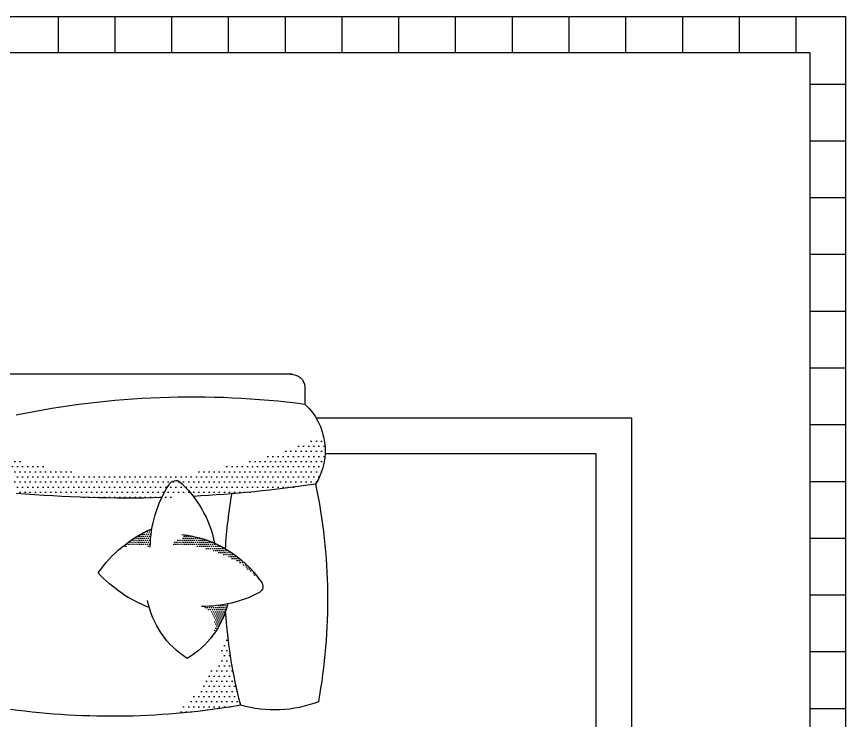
# Model space of a CAD drawing. Extents: x 3694 to 117786, y 20013 to 108631.
# Drawn here: x 69892 to 72210, y 32352 to 34321 of the extents above; entities that cross this region are included whole.
import ezdxf

# ---------------------------------------------------------------- set-up
doc = ezdxf.new("R2010")
doc.units = 0
doc.header["$LTSCALE"] = 1000
doc.header["$MEASUREMENT"] = 0
doc.layers.add('家具', color=253, linetype='Continuous')
doc.layers.add('铺地', color=251, linetype='Continuous')
pattern_1 = [(1.852845507273498e-09, (-3886.014392259298, 13831.25925594252), (7.143749999260757, 14.28750000244873), [0, -14.28749999944557])]
pattern_2 = [(1.852845507273498e-09, (-3886.014392259298, 13831.25925594252), (2.857499999704303, 5.71500000097949), [0, -5.714999999778229])]

msp = doc.modelspace()

# ---------------------------------------------------------------- hatches: boundary and pattern name
at = {"layer": '家具'}
h = msp.add_hatch(dxfattribs=at)
h.set_pattern_fill('DOTS', color=8, scale=254, angle=179.9999999981472, style=0)
h.set_pattern_definition(pattern_1)
edge = h.paths.add_edge_path()
edge.add_ellipse((70280.11347258494, 33099.66802780482), major_axis=(0.3660049677162356, 404.0861458470956), ratio=0.9999999998060043, start_angle=91.92576053741925, end_angle=106.1797493817406)
edge.add_ellipse((70200.05032699852, 36527.89666030165), major_axis=(0.2177885189696538, 3553.858622675722), ratio=0.9999999998063721, start_angle=175.0297145646714, end_angle=188.552332481188)
edge.add_ellipse((70577.43017507551, 33106.93586196949), major_axis=(-0.0004832998723276816, 177.4806816666149), ratio=0.999999999806087, start_angle=238.2422197508623, end_angle=284.9769869199904)
edge.add_ellipse((70224.99737659848, 34271.32105790843), major_axis=(0.04072903134783546, 1235.126602957599), ratio=0.9999999998059932, start_angle=163.6005992168994, end_angle=205.0990356900755, ccw=False)
h = msp.add_hatch(dxfattribs=at)
h.set_pattern_fill('DOTS', color=8, scale=101.6, angle=179.9999999981472, style=0)
h.set_pattern_definition(pattern_2)
edge = h.paths.add_edge_path()
edge.add_ellipse((70601.32676701082, 32831.33208929327), major_axis=(-0.04013199536057702, 335.6775954180816), ratio=0.9999999998055286, start_angle=80.17963227842336, end_angle=88.9586853593174)
edge.add_ellipse((70230.4148145298, 32730.04023960015), major_axis=(0.01367719788469767, 113.0035172913718), ratio=0.999999999805772, start_angle=-18.18992705902556, end_angle=26.98712622045634)
edge.add_ellipse((70413.49317665384, 32561.30642172641), major_axis=(-1.257261945272367, 357.0904136263092), ratio=0.999999999805787, start_angle=383.39312133778003, end_angle=400.8136289883794, ccw=False)
h = msp.add_hatch(dxfattribs=at)
h.set_pattern_fill('DOTS', color=8, scale=101.6, angle=179.9999999981472, style=0)
h.set_pattern_definition(pattern_2)
edge = h.paths.add_edge_path()
edge.add_spline(control_points=[(70327.47634558793, 32842.31971385567), (70330.25614711852, 32848.19462123835), (70335.49200160644, 32859.26021705428), (70356.96014311549, 32857.90953448335), (70354.99135022977, 32868.38484393561), (70354.20333246297, 32872.57763131349)], knot_values=[0, 0, 0, 0, 0.7990955360639407, 1.505124701441903, 1.976309702937445, 1.976309702937445, 1.976309702937445, 1.976309702937445], degree=3, periodic=0)
edge.add_ellipse((70319.56249125191, 32562.62153227982), major_axis=(-0.02331349383808232, 311.8858295353161), ratio=0.9999999998059564, start_angle=304.6952556709474, end_angle=353.6187758670017, ccw=False)
edge.add_ellipse((70346.10167032434, 32534.28597255953), major_axis=(-0.1306703846571518, 308.5962919800299), ratio=0.9999999998059512, start_angle=-48.17586492525431, end_angle=3.435927537076813)
h = msp.add_hatch(dxfattribs=at)
h.set_pattern_fill('DOTS', color=8, scale=101.6, angle=179.9999999981472, style=0)
h.set_pattern_definition(pattern_2)
edge = h.paths.add_edge_path()
edge.add_ellipse((70414.996812163, 33005.08897008027), major_axis=(0.6011969105767496, 333.7377306983939), ratio=0.9999999998065665, start_angle=180.1032128100259, end_angle=191.7987134812808)
edge.add_ellipse((70243.83440044688, 32737.20504539687), major_axis=(-1.166269133509527, 245.974152878349), ratio=0.9999999998061058, start_angle=233.1149123359369, end_angle=255.86793642027231, ccw=False)
edge.add_ellipse((70382.72494132639, 32616.16650282651), major_axis=(0.05904697878582976, 63.92781511879762), ratio=0.9999999998062061, start_angle=246.3826448420689, end_angle=329.7337065121738)
h = msp.add_hatch(dxfattribs=at)
h.set_pattern_fill('DOTS', color=8, scale=254, angle=179.9999999981472, style=0)
h.set_pattern_definition(pattern_1)
edge = h.paths.add_edge_path()
edge.add_ellipse((70041.81010664803, 32726.73176041428), major_axis=(0.2679540810448365, 460.3320978908093), ratio=0.9999999998059297, start_angle=219.4752412737513, end_angle=253.1638198093613, ccw=False)
edge.add_ellipse((70158.75576049548, 34463.74781584494), major_axis=(-1.594253071761705, 2099.862683083739), ratio=0.999999999805624, start_angle=184.7507276113523, end_angle=189.834142168737)
edge.add_ellipse((71871.77273956873, 32747.65320062527), major_axis=(-1.139874681067172, 1398.003233366271), ratio=0.9999999998056526, start_angle=96.29855092599638, end_angle=104.5637495767321, ccw=False)
edge = h.paths.add_edge_path()
edge.add_ellipse((68331.92819422993, 32616.97584846411), major_axis=(0.6890349842078769, 930.8378119932796), ratio=0.9999999998061699, start_angle=256.200276865655, end_angle=266.4148041468793, ccw=False)
edge.add_ellipse((69591.6948559801, 34463.74781582671), major_axis=(0.6435546452685443, 2099.863189660211), ratio=0.9999999998060554, start_angle=170.2578522517227, end_angle=178.3472696404972)
edge.add_ellipse((69569.43749991235, 32703.73541671489), major_axis=(0.1822300461684716, 341.1890968908679), ratio=0.9999999998059517, start_angle=115.3018410046713, end_angle=173.4755657149195, ccw=False)

# ---------------------------------------------------------------- linework, layer by layer
for p, q in [((70662.79349989365, 33320.3741836566, 1.41431932393393e-09), (69087.65711665584, 33320.37418360567, 1.41431932393393e-09)), ((70698.18530824393, 33285.26955434494, 1.41431932393393e-09), (70698.1853082455, 33237.00349888398, 1.41431932393393e-09)), ((71613.20425038047, 33198.01396290718, 1.41431932393393e-09), (70729.75933147832, 33198.01396290968, 1.41431932393393e-09)), ((71613.20425036828, 29043.6815374342, 1.41431932393393e-09), (71613.20425038047, 33198.01396290718, 1.41431932393393e-09))]:
    msp.add_line(p, q, dxfattribs=at)
at = {"layer": '家具', "color": 8}
for p, q in [((71513.20425038, 33098.01396290753, 1.41431932393393e-09), (70754.68646432138, 33098.01396290965, 1.41431932393393e-09)), ((71513.20425036848, 29143.68153743444, 1.41431932393393e-09), (71513.20425038, 33098.01396290753, 1.41431932393393e-09))]:
    msp.add_line(p, q, dxfattribs=at)
at = {"layer": '家具', "extrusion": (0, 0, -1)}
for centre, major_axis, ratio, start_param, end_param in [((70660.5512491191, 33282.72060677561, 1.41431932393393e-09), (0.01663945483111992, 37.72027655785379), 0.9999999998063099, -0.05992036280737989, 1.502728674146586), ((70383.28982898877, 30843.15405807511, 1.41431932393393e-09), (-0.02986434975675214, 2414.471848513433), 0.9999999998059831, -0.2055356494078371, 0.1308049803903619), ((70577.43017507551, 33106.93586196949, 1.41431932393393e-09), (0.0142692717473025, 177.4806810936565), 0.9999999998060324, 0.7482069859908886, 2.124991033153723), ((70338.74394091294, 32999.32144477591, 1.41431932393393e-09), (-16.99789821013496, 16.99789821013495), 0.9999999999997894, 5.980999846140636, 7.341732899897821), ((70200.05032699852, 36527.89666030168, 1.41431932393393e-09), (1.07239307440727, 3553.858467549299), 0.999999999806467, 2.992085820766962, 3.088888564200354), ((69176.44160107782, 32689.45932788691, 1.41431932393393e-09), (-0.05820772533738826, 1585.371338352576), 0.9999999998060234, 1.364973458481995, 1.75154327792837), ((70601.32676701082, 32831.33208929327, 1.41431932393393e-09), (0.1015772794688488, 335.6775824479091), 0.9999999998059091, -1.553044116642312, -1.008103740162088), ((71871.7727395687, 32747.65320062532, 1.41431932393393e-09), (0.2117496354451213, 1398.003682033108), 0.9999999998057766, -1.510402204091278, -1.397209873712628), ((70200.05032699852, 36527.89666030168, 1.41431932393393e-09), (-0.2321201936547455, 3553.858621768577), 0.999999999806405, 3.114055443913482, 3.228467096435592), ((70413.4931766538, 32561.30642172641, 1.41431932393393e-09), (0.0008649686679938805, 357.0926269342872), 0.9999999998059632, -0.9644791868877833, -0.4118102478216195), ((70319.56249125191, 32562.62153227982, 1.41431932393393e-09), (-0.07350770019649071, 311.8858217442117), 0.9999999998059814, 0.1115343091868146, 0.9654108182713128), ((70560.94620630171, 32727.18959302652, 1.41431932393393e-09), (-0.02792935977400289, 19.86118858592022), 0.9999999998055569, 0.8599506883863652, 2.6171276869668), ((70504.5233612209, 32737.28420959202, 1.41431932393393e-09), (0.03910634818602073, 251.2951749164455), 0.9999999998060358, 3.710235202545724, 4.514045946913325), ((70414.996812163, 33005.08897008029, 1.41431932393393e-09), (0.05214485470209505, 333.7382681237517), 0.9999999998059923, 2.655326899960649, 3.157706820800247), ((71871.7727395687, 32747.65320062532, 1.41431932393393e-09), (-0.5088129923952687, 1398.003605476835), 0.9999999998055605, 4.457752196746712, 4.648466778964632), ((70158.75576049548, 34463.74781584494, 1.41431932393393e-09), (0.004814914839306282, 2099.863288271837), 0.9999999998059677, 2.969192983047776, 3.277027329504875), ((70613.43602461848, 32720.37192590342, 1.41431932393393e-09), (0.005669388187188712, 338.7943798617132), 0.9999999998060037, 2.771424222402301, 3.424132600770761)]:
    msp.add_ellipse(centre, major_axis=major_axis, ratio=ratio, start_param=start_param, end_param=end_param, dxfattribs=at)
at = {"layer": '家具', "extrusion": (0, 0, -0.9999999999999999)}
for centre, major_axis, ratio, start_param, end_param in [((70139.59672699307, 32788.00142905982, 1.41431932393393e-09), (-0.09396074254084677, 311.8645679168185), 0.9999999998059182, 0.7202726598334119, 1.377895682374882), ((70400.9299771048, 33025.31310789321, 1.41431932393393e-09), (-0.03400474070329386, 383.0957472139458), 0.9999999998059764, 3.510011050461328, 3.964667252024439), ((70243.83440044688, 32737.20504539684, 1.41431932393393e-09), (0.06420902862727279, 245.9769093741444), 0.9999999998059395, 1.812444935459518, 2.606675305589295)]:
    msp.add_ellipse(centre, major_axis=major_axis, ratio=ratio, start_param=start_param, end_param=end_param, dxfattribs=at)
at = {"layer": '铺地'}
for p, q in [((70008.75, 34220.84775014537), (70008.75, 34320.84775014537)), ((70167.5, 34220.84775014537), (70167.5, 34320.84775014537)), ((70326.25, 34220.84775014537), (70326.25, 34320.84775014537)), ((70485, 34220.84775014537), (70485, 34320.84775014537)), ((70643.75, 34220.84775014537), (70643.75, 34320.84775014537)), ((70802.5, 34220.84775014537), (70802.5, 34320.84775014537)), ((70961.25, 34220.84775014537), (70961.25, 34320.84775014537)), ((71120, 34220.84775014537), (71120, 34320.84775014538)), ((71278.75, 34220.84775014537), (71278.75, 34320.84775014538)), ((71437.5, 34220.84775014537), (71437.5, 34320.84775014538)), ((71596.25, 34220.84775014537), (71596.25, 34320.84775014538)), ((71755, 34220.84775014537), (71755, 34320.84775014538)), ((71913.75, 34220.84775014537), (71913.75, 34320.84775014538)), ((72072.5, 34220.84775014537), (72072.5, 34320.84775014538)), ((72210.1632117135, 34131.24999999999), (72110.1632117135, 34131.24999999999)), ((72210.1632117135, 33972.49999999999), (72110.1632117135, 33972.49999999999)), ((72210.1632117135, 33813.74999999999), (72110.1632117135, 33813.74999999999)), ((72210.1632117135, 33654.99999999999), (72110.1632117135, 33654.99999999999)), ((72210.1632117135, 33496.24999999999), (72110.1632117135, 33496.24999999999)), ((72210.1632117135, 33337.49999999999), (72110.1632117135, 33337.49999999999)), ((72210.1632117135, 33178.74999999999), (72110.1632117135, 33178.74999999999)), ((72210.1632117135, 33019.99999999999), (72110.1632117135, 33019.99999999999)), ((72210.1632117135, 32861.24999999999), (72110.1632117135, 32861.24999999999)), ((72210.1632117135, 32702.49999999999), (72110.1632117135, 32702.49999999999)), ((72210.1632117135, 32543.74999999999), (72110.1632117135, 32543.74999999999)), ((72210.1632117135, 32384.99999999999), (72110.1632117135, 32384.99999999999))]:
    msp.add_line(p, q, dxfattribs=at)
for points in [[(67810.16321170985, 34320.84775014537), (72210.1632117135, 34320.84775014537), (72210.1632117135, 28520.84775015389), (67810.16321170985, 28520.84775015389)], [(67910.16321170985, 34220.84775014537), (72110.1632117135, 34220.84775014537), (72110.1632117135, 28620.84775015389), (67910.16321170985, 28620.84775015389)]]:
    msp.add_lwpolyline(points, close=True, dxfattribs=at)

doc.saveas('drawing.dxf')
